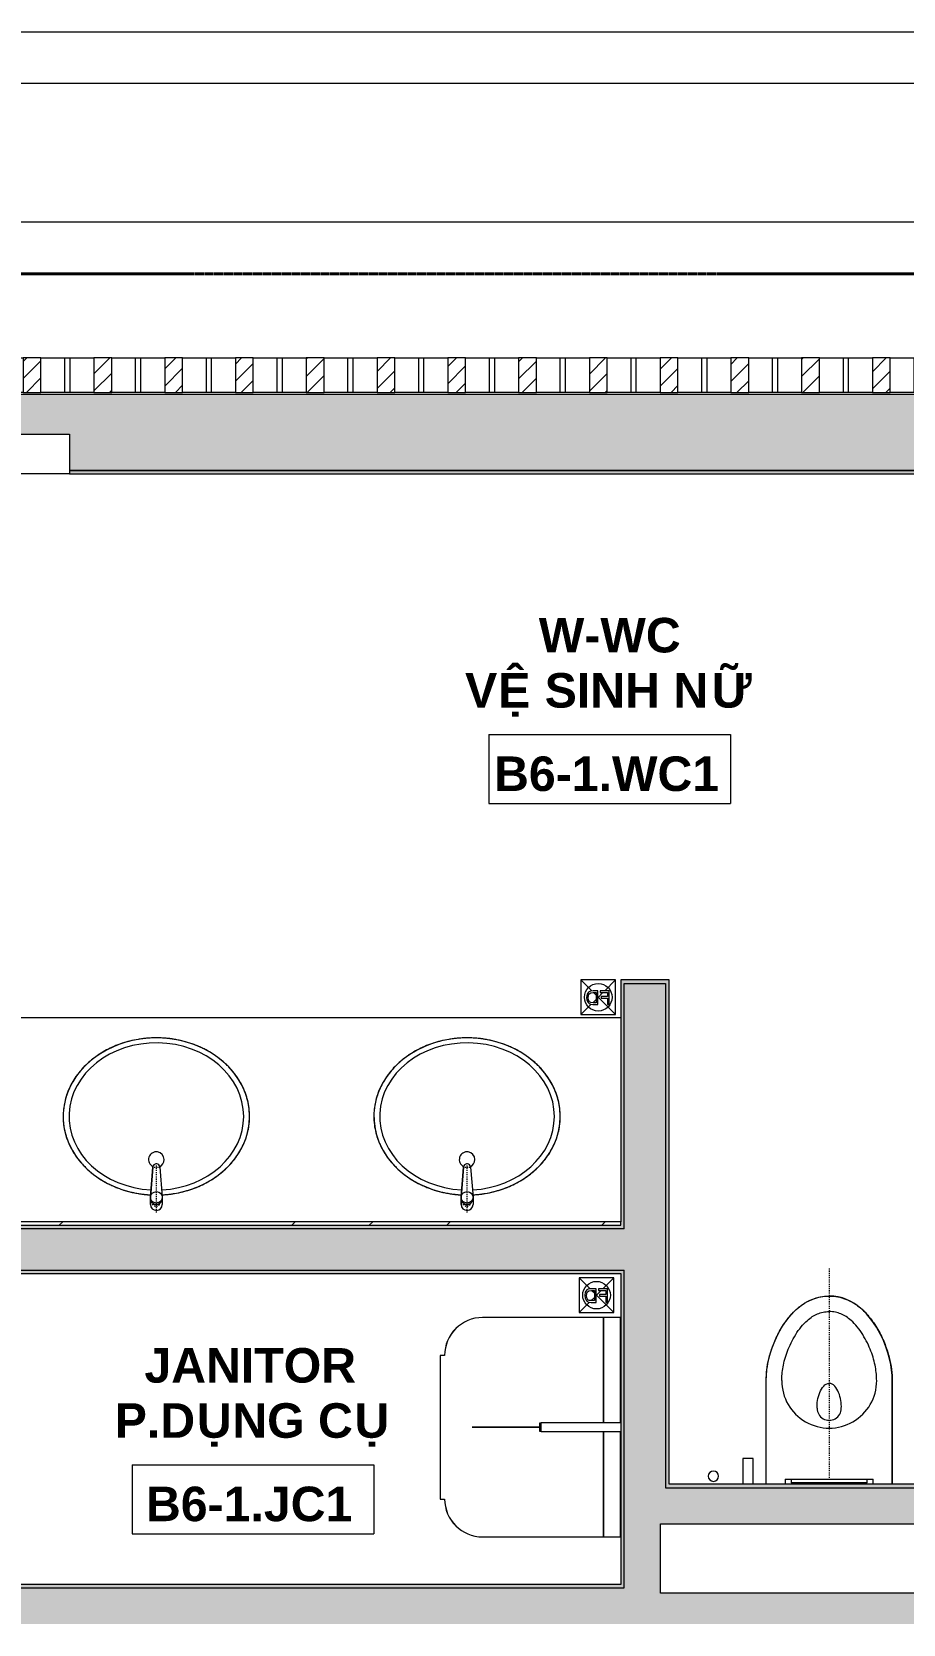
# Model space of a CAD drawing. Header units: millimetres. Extents: x -32090 to 18410, y 18847 to 76047.
# Drawn here: x -321 to 2203, y 71437 to 76047 of the extents above; entities that cross this region are included whole.
import ezdxf

# ---------------------------------------------------------------- set-up
doc = ezdxf.new("R2010")
doc.units = ezdxf.units.MM
doc.linetypes.add('Dash', pattern=[6.35, 3.175, -3.175])
doc.linetypes.add('dash 1-1', pattern=[2, 1, -1])
for name, color, linetype, lineweight in [('A-AREA-IDEN', 2, 'Continuous', 9), ('A-DETL', 90, 'Continuous', 5), ('A-FLOR', 192, 'Continuous', 5), ('A-GLAZ-CURT', 52, 'Continuous', 5), ('A-GLAZ-CWMG', 51, 'Continuous', 5), ('A-WALL', 113, 'Continuous', 5), ('A-WALL-PATT', 111, 'Continuous', 5), ('P-SANR-FIXT', 6, 'Continuous', 5), ('P-SANR-FIXT-HDLN', 131, 'Dash', 5)]:
    doc.layers.add(name, color=color, linetype=linetype, lineweight=lineweight)
doc.styles.add('Arial_B', font='arialbd.ttf', dxfattribs={"height": 100})
doc.styles.add('Arial_B_1', font='arialbd.ttf', dxfattribs={"height": 100})

# ---------------------------------------------------------------- blocks, each defined once
blk = doc.blocks.new('GUTTER_1 - GUTTER_1-8544427-1st Traffic Floor Plan - Pedestrian')
at = {"layer": 'A-FLOR'}
for p, q in [((-32089.9, 76047.2), (18410.1, 76047.2)), ((18260.1, 75897.2), (-31939.9, 75897.2))]:
    blk.add_line(p, q, dxfattribs=at)
blk = doc.blocks.new('LAVABOR COUNTER2 - COUNTER TOP-10127124-1st Traffic Floor Plan - Pedestrian')
at = {"layer": 'P-SANR-FIXT', "color": 7}
blk.add_line((-1345, -600), (1345, -600), dxfattribs=at)
blk = doc.blocks.new('LAVABOR BASIN - LAVABOR BASIN-V39-1st Traffic Floor Plan - Pedestrian')
at = {"layer": 'P-SANR-FIXT', "color": 7}
for start, end in [(115.978, 180), (180, 63.7007)]:
    blk.add_arc((0, -190), 22.5, start, end, dxfattribs=at)
for major_axis, ratio, start_param, end_param in [((-270, 0), 0.842593, 4.77385, 6.283185), ((270, 0), 0.842593, 3.141593, 7.79252), ((-253, 0), 0.841897, 4.775221, 6.283185), ((253, 0), 0.841897, 3.141593, 7.792931)]:
    blk.add_ellipse((0, -315), major_axis=major_axis, ratio=ratio, start_param=start_param, end_param=end_param, dxfattribs=at)
for points, knots in [([(-16.6, -87.9), (-20.5, -88.1), (-28.5, -88.7), (-40.4, -90), (-56.8, -92.4), (-72.9, -95.8), (-88.4, -100), (-103.9, -104.8), (-122.8, -112.1), (-144.2, -122.3), (-161.2, -132.3), (-174.1, -141), (-186.4, -150.1), (-200.9, -162.6), (-214.1, -176), (-223.6, -187.3), (-232.5, -199), (-242.5, -214.3), (-252.4, -233.3), (-260.2, -253.2), (-265.8, -273.4), (-269.2, -294), (-270, -308), (-270, -315)], [0.5195925, 0.5195925, 0.5195925, 0.5195925, 0.5333333, 0.5479167, 0.5625, 0.5916667, 0.60625, 0.6208333, 0.65, 0.6791667, 0.7083333, 0.7229167, 0.7375, 0.7666667, 0.7958333, 0.8104167, 0.825, 0.8541667, 0.8833333, 0.9125, 0.9416667, 0.9708333, 1, 1, 1, 1]), ([(270, -315), (270, -306.9), (269, -291), (265.3, -271.5), (260.9, -256.1), (256.9, -244.7), (252.2, -233.4), (246.8, -222.4), (240.7, -211.7), (233.9, -201.2), (226.5, -191), (218.5, -181.2), (210, -171.8), (200.7, -162.7), (191, -154), (180.7, -145.9), (170, -138.2), (158.8, -130.9), (147.1, -124.1), (135.1, -117.9), (122.7, -112.2), (109.9, -107.1), (96.7, -102.5), (83.5, -98.5), (70, -95.2), (56.2, -92.4), (42.2, -90.2), (29.1, -88.7), (20.5, -88.1), (16.6, -87.9)], [0, 0, 0, 0, 0.0333333, 0.0666667, 0.0833333, 0.1, 0.1166667, 0.1333333, 0.15, 0.1666667, 0.1833333, 0.2, 0.2166667, 0.2333333, 0.25, 0.2666667, 0.2833333, 0.3, 0.3166667, 0.3333333, 0.35, 0.3666667, 0.3833333, 0.4, 0.4166667, 0.4333333, 0.45, 0.4666667, 0.4804075, 0.4804075, 0.4804075, 0.4804075]), ([(-270, -315), (-270, -323.1), (-269, -339), (-265.3, -358.5), (-260.9, -373.9), (-256.9, -385.3), (-252.2, -396.6), (-246.8, -407.6), (-240.7, -418.3), (-233.9, -428.8), (-226.5, -439), (-218.5, -448.8), (-210, -458.2), (-200.7, -467.3), (-191, -476), (-180.7, -484.1), (-170, -491.8), (-158.8, -499.1), (-147.1, -505.9), (-135.1, -512.1), (-122.7, -517.8), (-109.9, -522.9), (-96.7, -527.5), (-83.5, -531.5), (-70, -534.8), (-56.2, -537.6), (-42.2, -539.8), (-28.2, -541.4), (-14.2, -542.3), (0, -542.6), (14.2, -542.3), (27.7, -541.4), (40.4, -540), (56.8, -537.6), (72.9, -534.2), (88.4, -530), (103.9, -525.2), (122.8, -517.9), (144.2, -507.7), (161.2, -497.7), (174.1, -489), (186.4, -479.9), (200.9, -467.4), (214.1, -454), (223.6, -442.7), (232.5, -431), (242.5, -415.7), (252.4, -396.7), (260.2, -376.8), (265.8, -356.6), (269.2, -336), (270, -322), (270, -315)], [0, 0, 0, 0, 0.033333, 0.066667, 0.083333, 0.1, 0.116667, 0.133333, 0.15, 0.166667, 0.183333, 0.2, 0.216667, 0.233333, 0.25, 0.266667, 0.283333, 0.3, 0.316667, 0.333333, 0.35, 0.366667, 0.383333, 0.4, 0.416667, 0.433333, 0.45, 0.466667, 0.483333, 0.5, 0.516667, 0.533333, 0.547917, 0.5625, 0.591667, 0.60625, 0.620833, 0.65, 0.679167, 0.708333, 0.722917, 0.7375, 0.766667, 0.795833, 0.810417, 0.825, 0.854167, 0.883333, 0.9125, 0.941667, 0.970833, 1, 1, 1, 1])]:
    blk.add_open_spline(points, degree=3, knots=knots, dxfattribs=at)
blk = doc.blocks.new('Floor Drain-2D _SWA_ - FD-100-11894176-1st Traffic Floor Plan - Pedestrian')
at = {"layer": 'P-SANR-FIXT', "color": 7}
for p, q in [((1.4, -1.4), (-50, 50)), ((50, 50), (-50, 50)), ((-50, 50), (-50, -50)), ((20.3, 20.3), (50, 50)), ((50, -50), (50, 50)), ((-31.8, 20.8), (-31.8, -18.6)), ((-26.9, 20.8), (-31.8, 20.8)), ((-26.9, 2.9), (-26.9, 20.8)), ((-8.5, 2.9), (-26.9, 2.9)), ((-13.7, -13.7), (1.4, 1.4)), ((-8.5, -2), (-8.5, 2.9)), ((1.4, 20.8), (1.4, -18.6)), ((15.6, 20.8), (1.4, 20.8)), ((6.3, 15.8), (15, 15.8)), ((6.3, -13.7), (6.3, 15.8)), ((6.3, 6.3), (15.7, 15.7)), ((15, 15.8), (21.4, 15.1)), ((22, 20.1), (15.6, 20.8)), ((21.4, 15.1), (25, 13.1)), ((26.7, 18.1), (22, 20.1)), ((25, 13.1), (28, 8.2)), ((30.3, 14.5), (26.7, 18.1)), ((29.1, 0.8), (27, -8.6)), ((28, 8.2), (29.1, 0.8)), ((33, 8.8), (30.3, 14.5)), ((32.5, -8.5), (34, 0.8)), ((34, 0.8), (33, 8.8)), ((-50, -50), (-18.6, -18.6)), ((-31.8, -18.6), (-5.4, -18.6)), ((-26.9, -13.7), (-26.9, -2)), ((-26.9, -2), (-8.5, -2)), ((-5.4, -13.7), (-26.9, -13.7)), ((-5.4, -18.6), (-5.4, -13.7)), ((1.4, -18.6), (15, -18.6)), ((13.7, -13.7), (6.3, -6.3)), ((14.9, -13.7), (6.3, -13.7)), ((21.9, -12.9), (14.9, -13.7)), ((15, -18.6), (22, -18.1)), ((50, -50), (18.4, -18.4)), ((27, -8.6), (21.9, -12.9)), ((22, -18.1), (27.8, -15.2)), ((27.8, -15.2), (32.5, -8.5)), ((-50, -50), (50, -50))]:
    blk.add_line(p, q, dxfattribs=at)
blk.add_circle((0, 0), 40, dxfattribs=at)
blk = doc.blocks.new('TWOG_Plumbing Accessory Bidet Spray-GEN-UN - THX20NBPIV-V40-1st Traffic Floor Plan - Pedestrian')
at = {"layer": 'P-SANR-FIXT', "color": 7}
for p, q in [((-15, 75), (-15, 0)), ((15, 75), (-15, 75)), ((15, 0), (15, 75))]:
    blk.add_line(p, q, dxfattribs=at)
for start, end in [(0, 180), (180, 360)]:
    blk.add_arc((-100, 23.4), 15, start, end, dxfattribs=at)
blk = doc.blocks.new('TOTO-WC-WH - TOILET-V41-1st Traffic Floor Plan - Pedestrian')
at = {"layer": 'P-SANR-FIXT', "color": 7}
for p, q in [((-182.5, -300), (-182.5, 0)), ((-182.5, 0), (-182.5, -300)), ((-127.5, 0), (-127.5, -15)), ((-110, -15), (-127.5, -15)), ((127.5, -15), (110, -15)), ((127.5, -15), (127.5, 0)), ((182.5, 0), (182.5, -300)), ((182.5, 0), (182.5, -300))]:
    blk.add_line(p, q, dxfattribs=at)
for centre, radius in [((0, -300), 137.5), ((0, -220.2), 35)]:
    blk.add_arc(centre, radius, 360, 180, dxfattribs=at)
for points, knots in [([(-35, -220.2), (-36, -233.8), (-30.7, -267.6), (-12.3, -292), (0, -292)], [0, 0, 0, 0, 0.0856719, 0.1699366, 0.1699366, 0.1699366, 0.1699366]), ([(35, -220.2), (36, -233.8), (30.7, -267.6), (12.3, -292), (0, -292)], [0, 0, 0, 0, 0.0856719, 0.1699366, 0.1699366, 0.1699366, 0.1699366]), ([(0, -545), (-8.6, -544.9), (-25, -543.5), (-43.9, -538), (-58, -531.9), (-68.1, -526.5), (-77.7, -520.3), (-89.9, -511.2), (-104, -498.3), (-119, -481), (-132.3, -462.4), (-143.9, -443.1), (-153.7, -423.7), (-164.7, -398.1), (-174.6, -366.9), (-181.2, -331.6), (-182.5, -310.1), (-182.5, -300)], [-1, -1, -1, -1, -0.9375, -0.875, -0.84375, -0.8125, -0.78125, -0.75, -0.6875, -0.625, -0.5625, -0.5, -0.4375, -0.375, -0.25, -0.125, 0, 0, 0, 0]), ([(-182.5, -300), (-182.5, -338.1), (-163, -438.6), (-72.5, -545), (0, -545)], [0, 0, 0, 0, 0.3064, 0.6503698, 0.6503698, 0.6503698, 0.6503698]), ([(-137.5, -300), (-137.5, -311.9), (-135.8, -332), (-129, -361.7), (-121.4, -385), (-111, -409.1), (-97.6, -433.6), (-81.6, -456.1), (-65.1, -473.5), (-49.1, -485.8), (-34, -493.8), (-18.1, -498.8), (-6.3, -500), (0, -500)], [0, 0, 0, 0, 0.118249, 0.1773736, 0.2364981, 0.2956226, 0.3547471, 0.4138717, 0.4729962, 0.5173396, 0.561683, 0.6060264, 0.6503698, 0.6503698, 0.6503698, 0.6503698]), ([(182.5, -300), (182.5, -310.1), (181.2, -331.6), (174.6, -366.9), (164.7, -398.1), (153.7, -423.7), (143.9, -443.1), (132.3, -462.4), (119, -481), (104, -498.3), (89.9, -511.2), (77.7, -520.3), (68.1, -526.5), (58, -531.9), (43.9, -538), (25, -543.5), (8.6, -544.9), (0, -545)], [-1, -1, -1, -1, -0.875, -0.75, -0.625, -0.5625, -0.5, -0.4375, -0.375, -0.3125, -0.25, -0.21875, -0.1875, -0.15625, -0.125, -0.0625, 0, 0, 0, 0]), ([(137.5, -300), (137.5, -311.9), (135.8, -332), (129, -361.7), (121.4, -385), (111, -409.1), (97.6, -433.6), (81.6, -456.1), (65.1, -473.5), (49.1, -485.8), (34, -493.8), (18.1, -498.8), (6.3, -500), (0, -500)], [0, 0, 0, 0, 0.118249, 0.1773736, 0.2364981, 0.2956226, 0.3547471, 0.4138717, 0.4729962, 0.5173396, 0.561683, 0.6060264, 0.6503698, 0.6503698, 0.6503698, 0.6503698]), ([(182.5, -300), (182.5, -338.1), (163, -438.6), (72.5, -545), (0, -545)], [0, 0, 0, 0, 0.3064, 0.6503698, 0.6503698, 0.6503698, 0.6503698])]:
    blk.add_open_spline(points, degree=3, knots=knots, dxfattribs=at)
at = {"layer": 'P-SANR-FIXT-HDLN', "color": 7}
for p, q in [((0, -4), (0, 0)), ((0, -625), (0, -15))]:
    blk.add_line(p, q, dxfattribs=at)
blk = doc.blocks.new('DUNG CU P_JANITOR - LT764-9927351-1st Traffic Floor Plan - Pedestrian')
at = {"layer": 'P-SANR-FIXT', "color": 7}
for p, q in [((208, 472.7), (-207.7, 472.7)), ((-207.7, 472.7), (-207.7, 460.1)), ((208, 472.6), (-207.7, 472.6)), ((-207.7, 472.6), (-207.7, 460)), ((208, 460.1), (208, 472.7)), ((208, 460), (208, 472.6)), ((0.2, 355), (0.2, 380)), ((0.2, 380), (0.2, 222.8)), ((0.2, 183.9), (0.2, 380)), ((0.2, 183.9), (0.2, 380)), ((0.2, 380), (0.2, 370)), ((0.2, 370), (0.2, 380)), ((0.2, 355), (0.2, 380)), ((0.2, 380), (0.2, 222.8)), ((0.2, 183.9), (0.2, 380)), ((0.2, 183.9), (0.2, 380)), ((0.2, 380), (0.2, 370)), ((0.2, 370), (0.2, 380)), ((0.2, 355), (0.2, 370)), ((0.2, 350), (0.2, 370)), ((0.2, 355), (0.2, 370)), ((0.2, 350), (0.2, 370)), ((-317.3, 350.1), (-317.3, -49.9)), ((-317.3, 350), (-317.3, -50)), ((0.2, 183.9), (0.2, 355)), ((0.2, 355), (0.2, 183.9)), ((0.2, 335), (0.2, 355)), ((0.2, 183.9), (0.2, 355)), ((0.2, 355), (0.2, 183.9)), ((0.2, 335), (0.2, 355)), ((0.2, 335), (0.2, 350)), ((0.2, 335), (0.2, 350)), ((0.2, 335), (0.2, 183.9)), ((0.2, 183.9), (0.2, 335)), ((0.2, 335), (0.2, 183.9)), ((0.2, 183.9), (0.2, 335)), ((317.7, -49.9), (317.7, 350.1)), ((317.7, -50), (317.7, 350)), ((0.2, 213.8), (0.2, 227.9)), ((0.2, 213.8), (0.2, 227.9)), ((0.2, 183.9), (0.2, 213.8)), ((0.2, 213.8), (0.2, 183.9)), ((0.2, 213.8), (0.2, 213.8)), ((0.2, 184.1), (0.2, 213.8)), ((0.2, 183.9), (0.2, 213.8)), ((0.2, 213.8), (0.2, 183.9)), ((0.2, 213.8), (0.2, 213.8)), ((0.2, 184.1), (0.2, 213.8)), ((-317.3, 0), (-292.3, 0)), ((-12.3, 0), (-317.3, 0)), ((-317.3, 0), (-12.3, 0)), ((-150.1, 0), (-317.3, 0)), ((-317.3, 0), (-297.3, 0)), ((-317.3, 0), (-12.3, 0)), ((-297.3, 0), (-317.3, 0)), ((-297.3, 0), (-282.3, 0)), ((-297.3, 0), (-277.3, 0)), ((-292.3, 0), (-12.3, 0)), ((-12.3, 0), (-292.3, 0)), ((-282.3, 0), (-262.3, 0)), ((-277.3, 0), (-262.3, 0)), ((-12.3, 0), (-262.3, 0)), ((-262.3, 0), (-12.3, 0)), ((-32.8, 0), (-18.6, 0)), ((-32.7, 0), (-12.8, 0)), ((-18.7, 0), (-12.3, 0)), ((-18.6, 0), (-18.6, 0)), ((-12.3, 0), (-18.6, 0)), ((-18.6, 0), (-12.9, 0)), ((12.7, 0), (292.7, 0)), ((292.7, 0), (12.7, 0)), ((317.7, 0), (12.7, 0)), ((12.7, 0), (317.7, 0)), ((12.7, 0), (19, 0)), ((19, 0), (12.7, 0)), ((12.7, 0), (317.7, 0)), ((272.7, 0), (12.7, 0)), ((12.7, 0), (272.7, 0)), ((12.9, 0), (19, 0)), ((13.2, 0), (33.1, 0)), ((19, 0), (19, 0)), ((19, 0), (33.1, 0)), ((272.7, 0), (292.7, 0)), ((272.7, 0), (287.7, 0)), ((287.7, 0), (307.7, 0)), ((292.7, 0), (317.7, 0)), ((292.7, 0), (307.7, 0)), ((317.7, 0), (307.7, 0)), ((307.7, 0), (317.7, 0)), ((-317.3, -49.9), (-12.3, -49.9)), ((12.7, -49.9), (317.7, -49.9))]:
    blk.add_line(p, q, dxfattribs=at)
for centre, start, end in [((-207.3, 350.1), 90.1901, 180), ((-207.3, 350), 90.1901, 180), ((207.7, 350.1), 360, 89.8099), ((207.7, 350), 360, 89.8099)]:
    blk.add_arc(centre, 110, start, end, dxfattribs=at)
blk = doc.blocks.new('TOTO-FLUSH PANEL - MB005DG-9765370-1st Traffic Floor Plan - Pedestrian')
at = {"layer": 'P-SANR-FIXT', "color": 7}
for p, q in [((-110, 11), (110, 11)), ((-110, 11), (-110, 0)), ((110, 0), (110, 11)), ((110, 0), (-110, 0))]:
    blk.add_line(p, q, dxfattribs=at)
blk = doc.blocks.new('Mirror1 - Type 1-10972250-1st Traffic Floor Plan - Pedestrian')
at = {"layer": 'P-SANR-FIXT'}
h = blk.add_hatch(dxfattribs=at)
h.set_pattern_fill('FP_30', color=256, style=0, pattern_type=2)
h.set_pattern_definition([(225, (164.58, 72587), (-84.19025, -308.69666), [396.875, -79.375, 1.676, -77.699])])
h.paths.add_polyline_path([(-1111.4, -5), (-1220.5, -5), (-1220.5, -15), (1470.5, -15), (1470.5, -5), (-533.2, -5)])
at = {"layer": 'P-SANR-FIXT', "color": 7}
for p, q in [((1470.5, -5), (-1220.5, -5)), ((-1220.5, -5), (-1220.5, -15)), ((-1220.5, -15), (1470.5, -15)), ((1470.5, -15), (1470.5, -5))]:
    blk.add_line(p, q, dxfattribs=at)
blk = doc.blocks.new('HOP GIAY - HOP GIAY-11892526-1st Traffic Floor Plan - Pedestrian')
at = {"layer": 'P-SANR-FIXT', "color": 7}
for p, q in [((-193.5, 110), (193.5, 110)), ((-193.5, -5), (-193.5, 110)), ((193.5, 110), (193.5, -5)), ((193.5, -5), (-193.5, -5))]:
    blk.add_line(p, q, dxfattribs=at)
blk = doc.blocks.new('voi nuoc 1 - BASIN TAP 1-9921684-1st Traffic Floor Plan - Pedestrian')
at = {"layer": 'P-SANR-FIXT', "color": 7}
for p, q in [((-17.2, 44.2), (-10, 131.2)), ((-10, 131.2), (-17.2, 44.2)), ((10, 131.2), (17.3, 44.2)), ((10, 131.2), (17.3, 44.2)), ((-17.2, 23.4), (-17.2, 44.2)), ((-17.2, 44.2), (-17.2, 23.4)), ((17.3, 44.2), (17.3, 23.4)), ((17.3, 44.2), (17.3, 23.4))]:
    blk.add_line(p, q, dxfattribs=at)
for centre, radius, start, end in [((0, 131.2), 10, 0, 180), ((0, 131.2), 10, 0, 180), ((0, 23.4), 17.2, 180, 0), ((0, 23.4), 17.2, 180, 0)]:
    blk.add_arc(centre, radius, start, end, dxfattribs=at)
blk.add_ellipse((0, 44.2), major_axis=(-17.2, 0), ratio=0.965926, dxfattribs=at)
blk.add_ellipse((0, 40.4), major_axis=(-17.2, 0), ratio=0.965926, start_param=0, end_param=3.141593, dxfattribs=at)
at = {"layer": 'P-SANR-FIXT-HDLN', "color": 7}
for p, q in [((0, 0), (0, 143.8)), ((-12.5, 131.3), (12.5, 131.3)), ((-12.5, 23.4), (12.5, 23.4))]:
    blk.add_line(p, q, dxfattribs=at)
blk.add_circle((0, 23.4), 6.5, dxfattribs=at)
blk = doc.blocks.new('voi nuoc 001 - LT764-9945429-1st Traffic Floor Plan - Pedestrian')
at = {"layer": 'P-SANR-FIXT', "color": 7}
for p, q in [((-12.5, 12.7), (-12.5, -217.9)), ((12.5, -217.9), (12.5, 12.7)), ((-12.5, -221.4), (-12.5, -217.9)), ((12.5, -217.9), (-12.5, -217.9)), ((12.5, -221.4), (-12.5, -221.4)), ((12.5, -217.9), (12.5, -221.4))]:
    blk.add_line(p, q, dxfattribs=at)
blk = doc.blocks.new('X Block - X Block-V88-1st Traffic Floor Plan - Pedestrian')
at = {"layer": 'A-GLAZ-CURT'}
h = blk.add_hatch(dxfattribs=at)
h.set_pattern_fill('FP_70', color=256, style=0, pattern_type=2)
h.set_pattern_definition([(225, (2132.566, 75052.996), (24.748737, -24.748737), [])])
h.paths.add_polyline_path([(18.3, 50), (-33.3, 50), (-33.3, -50), (18.3, -50)])
for p, q in [((-102.5, 50), (-33.3, 50)), ((-102.5, 50), (-102.5, -50)), ((18.3, 50), (-33.3, 50)), ((-33.3, 50), (-33.3, -50)), ((18.3, -50), (18.3, 50)), ((18.3, 50), (87.5, 50)), ((87.5, 50), (87.5, -50)), ((-33.3, -50), (-102.5, -50)), ((-33.3, -50), (18.3, -50)), ((87.5, -50), (18.3, -50))]:
    blk.add_line(p, q, dxfattribs=at)
blk = doc.blocks.new('X Block - X Block-V89-1st Traffic Floor Plan - Pedestrian')
at = {"layer": 'A-GLAZ-CURT'}
h = blk.add_hatch(dxfattribs=at)
h.set_pattern_fill('FP_71', color=256, style=0, pattern_type=2)
h.set_pattern_definition([(225, (1927.566, 75052.996), (24.748737, -24.748737), [])])
h.paths.add_polyline_path([(18.3, 50), (-33.3, 50), (-33.3, -50), (18.3, -50)])
for p, q in [((-102.5, 50), (-33.3, 50)), ((-102.5, 50), (-102.5, -50)), ((18.3, 50), (-33.3, 50)), ((-33.3, 50), (-33.3, -50)), ((18.3, -50), (18.3, 50)), ((18.3, 50), (87.5, 50)), ((87.5, 50), (87.5, -50)), ((-33.3, -50), (-102.5, -50)), ((-33.3, -50), (18.3, -50)), ((87.5, -50), (18.3, -50))]:
    blk.add_line(p, q, dxfattribs=at)
blk = doc.blocks.new('X Block - X Block-V90-1st Traffic Floor Plan - Pedestrian')
at = {"layer": 'A-GLAZ-CURT'}
h = blk.add_hatch(dxfattribs=at)
h.set_pattern_fill('FP_72', color=256, style=0, pattern_type=2)
h.set_pattern_definition([(225, (1722.566, 75052.996), (24.748737, -24.748737), [])])
h.paths.add_polyline_path([(18.3, 50), (-33.3, 50), (-33.3, -50), (18.3, -50)])
for p, q in [((-102.5, 50), (-33.3, 50)), ((-102.5, 50), (-102.5, -50)), ((18.3, 50), (-33.3, 50)), ((-33.3, 50), (-33.3, -50)), ((18.3, -50), (18.3, 50)), ((18.3, 50), (87.5, 50)), ((87.5, 50), (87.5, -50)), ((-33.3, -50), (-102.5, -50)), ((-33.3, -50), (18.3, -50)), ((87.5, -50), (18.3, -50))]:
    blk.add_line(p, q, dxfattribs=at)
blk = doc.blocks.new('X Block - X Block-V91-1st Traffic Floor Plan - Pedestrian')
at = {"layer": 'A-GLAZ-CURT'}
h = blk.add_hatch(dxfattribs=at)
h.set_pattern_fill('FP_73', color=256, style=0, pattern_type=2)
h.set_pattern_definition([(225, (1517.566, 75052.996), (24.748737, -24.748737), [])])
h.paths.add_polyline_path([(18.3, 50), (-33.3, 50), (-33.3, -50), (18.3, -50)])
for p, q in [((-102.5, 50), (-33.3, 50)), ((-102.5, 50), (-102.5, -50)), ((18.3, 50), (-33.3, 50)), ((-33.3, 50), (-33.3, -50)), ((18.3, -50), (18.3, 50)), ((18.3, 50), (87.5, 50)), ((87.5, 50), (87.5, -50)), ((-33.3, -50), (-102.5, -50)), ((-33.3, -50), (18.3, -50)), ((87.5, -50), (18.3, -50))]:
    blk.add_line(p, q, dxfattribs=at)
blk = doc.blocks.new('X Block - X Block-V92-1st Traffic Floor Plan - Pedestrian')
at = {"layer": 'A-GLAZ-CURT'}
h = blk.add_hatch(dxfattribs=at)
h.set_pattern_fill('FP_74', color=256, style=0, pattern_type=2)
h.set_pattern_definition([(225, (1312.566, 75052.996), (24.748737, -24.748737), [])])
h.paths.add_polyline_path([(18.3, 50), (-33.3, 50), (-33.3, -50), (18.3, -50)])
for p, q in [((-102.5, 50), (-33.3, 50)), ((-102.5, 50), (-102.5, -50)), ((18.3, 50), (-33.3, 50)), ((-33.3, 50), (-33.3, -50)), ((18.3, -50), (18.3, 50)), ((18.3, 50), (87.5, 50)), ((87.5, 50), (87.5, -50)), ((-33.3, -50), (-102.5, -50)), ((-33.3, -50), (18.3, -50)), ((87.5, -50), (18.3, -50))]:
    blk.add_line(p, q, dxfattribs=at)
blk = doc.blocks.new('X Block - X Block-V93-1st Traffic Floor Plan - Pedestrian')
at = {"layer": 'A-GLAZ-CURT'}
h = blk.add_hatch(dxfattribs=at)
h.set_pattern_fill('FP_75', color=256, style=0, pattern_type=2)
h.set_pattern_definition([(225, (1107.566, 75052.996), (24.748737, -24.748737), [])])
h.paths.add_polyline_path([(18.3, 50), (-33.3, 50), (-33.3, -50), (18.3, -50)])
for p, q in [((-102.5, 50), (-33.3, 50)), ((-102.5, 50), (-102.5, -50)), ((18.3, 50), (-33.3, 50)), ((-33.3, 50), (-33.3, -50)), ((18.3, -50), (18.3, 50)), ((18.3, 50), (87.5, 50)), ((87.5, 50), (87.5, -50)), ((-33.3, -50), (-102.5, -50)), ((-33.3, -50), (18.3, -50)), ((87.5, -50), (18.3, -50))]:
    blk.add_line(p, q, dxfattribs=at)
blk = doc.blocks.new('X Block - X Block-V94-1st Traffic Floor Plan - Pedestrian')
at = {"layer": 'A-GLAZ-CURT'}
h = blk.add_hatch(dxfattribs=at)
h.set_pattern_fill('FP_76', color=256, style=0, pattern_type=2)
h.set_pattern_definition([(225, (902.566, 75052.996), (24.748737, -24.748737), [])])
h.paths.add_polyline_path([(18.3, 50), (-33.3, 50), (-33.3, -50), (18.3, -50)])
for p, q in [((-102.5, 50), (-33.3, 50)), ((-102.5, 50), (-102.5, -50)), ((18.3, 50), (-33.3, 50)), ((-33.3, 50), (-33.3, -50)), ((18.3, -50), (18.3, 50)), ((18.3, 50), (87.5, 50)), ((87.5, 50), (87.5, -50)), ((-33.3, -50), (-102.5, -50)), ((-33.3, -50), (18.3, -50)), ((87.5, -50), (18.3, -50))]:
    blk.add_line(p, q, dxfattribs=at)
blk = doc.blocks.new('X Block - X Block-V95-1st Traffic Floor Plan - Pedestrian')
at = {"layer": 'A-GLAZ-CURT'}
h = blk.add_hatch(dxfattribs=at)
h.set_pattern_fill('FP_77', color=256, style=0, pattern_type=2)
h.set_pattern_definition([(225, (697.566, 75052.996), (24.748737, -24.748737), [])])
h.paths.add_polyline_path([(18.3, 50), (-33.3, 50), (-33.3, -50), (18.3, -50)])
for p, q in [((-102.5, 50), (-33.3, 50)), ((-102.5, 50), (-102.5, -50)), ((18.3, 50), (-33.3, 50)), ((-33.3, 50), (-33.3, -50)), ((18.3, -50), (18.3, 50)), ((18.3, 50), (87.5, 50)), ((87.5, 50), (87.5, -50)), ((-33.3, -50), (-102.5, -50)), ((-33.3, -50), (18.3, -50)), ((87.5, -50), (18.3, -50))]:
    blk.add_line(p, q, dxfattribs=at)
blk = doc.blocks.new('X Block - X Block-V96-1st Traffic Floor Plan - Pedestrian')
at = {"layer": 'A-GLAZ-CURT'}
h = blk.add_hatch(dxfattribs=at)
h.set_pattern_fill('FP_78', color=256, style=0, pattern_type=2)
h.set_pattern_definition([(225, (492.566, 75052.996), (24.748737, -24.748737), [])])
h.paths.add_polyline_path([(18.3, 50), (-33.3, 50), (-33.3, -50), (18.3, -50)])
for p, q in [((-102.5, 50), (-33.3, 50)), ((-102.5, 50), (-102.5, -50)), ((18.3, 50), (-33.3, 50)), ((-33.3, 50), (-33.3, -50)), ((18.3, -50), (18.3, 50)), ((18.3, 50), (87.5, 50)), ((87.5, 50), (87.5, -50)), ((-33.3, -50), (-102.5, -50)), ((-33.3, -50), (18.3, -50)), ((87.5, -50), (18.3, -50))]:
    blk.add_line(p, q, dxfattribs=at)
blk = doc.blocks.new('X Block - X Block-V97-1st Traffic Floor Plan - Pedestrian')
at = {"layer": 'A-GLAZ-CURT'}
h = blk.add_hatch(dxfattribs=at)
h.set_pattern_fill('FP_79', color=256, style=0, pattern_type=2)
h.set_pattern_definition([(225, (287.566, 75052.996), (24.748737, -24.748737), [])])
h.paths.add_polyline_path([(18.3, 50), (-33.3, 50), (-33.3, -50), (18.3, -50)])
for p, q in [((-102.5, 50), (-33.3, 50)), ((-102.5, 50), (-102.5, -50)), ((18.3, 50), (-33.3, 50)), ((-33.3, 50), (-33.3, -50)), ((18.3, -50), (18.3, 50)), ((18.3, 50), (87.5, 50)), ((87.5, 50), (87.5, -50)), ((-33.3, -50), (-102.5, -50)), ((-33.3, -50), (18.3, -50)), ((87.5, -50), (18.3, -50))]:
    blk.add_line(p, q, dxfattribs=at)
blk = doc.blocks.new('X Block - X Block-V98-1st Traffic Floor Plan - Pedestrian')
at = {"layer": 'A-GLAZ-CURT'}
h = blk.add_hatch(dxfattribs=at)
h.set_pattern_fill('FP_80', color=256, style=0, pattern_type=2)
h.set_pattern_definition([(225, (82.566, 75052.996), (24.748737, -24.748737), [])])
h.paths.add_polyline_path([(18.3, 50), (-33.3, 50), (-33.3, -50), (18.3, -50)])
for p, q in [((-102.5, 50), (-33.3, 50)), ((-102.5, 50), (-102.5, -50)), ((18.3, 50), (-33.3, 50)), ((-33.3, 50), (-33.3, -50)), ((18.3, -50), (18.3, 50)), ((18.3, 50), (87.5, 50)), ((87.5, 50), (87.5, -50)), ((-33.3, -50), (-102.5, -50)), ((-33.3, -50), (18.3, -50)), ((87.5, -50), (18.3, -50))]:
    blk.add_line(p, q, dxfattribs=at)
blk = doc.blocks.new('X Block - X Block-V99-1st Traffic Floor Plan - Pedestrian')
at = {"layer": 'A-GLAZ-CURT'}
h = blk.add_hatch(dxfattribs=at)
h.set_pattern_fill('FP_81', color=256, style=0, pattern_type=2)
h.set_pattern_definition([(225, (-122.434, 75052.996), (24.748737, -24.748737), [])])
h.paths.add_polyline_path([(18.3, 50), (-33.3, 50), (-33.3, -50), (18.3, -50)])
for p, q in [((-102.5, 50), (-33.3, 50)), ((-102.5, 50), (-102.5, -50)), ((18.3, 50), (-33.3, 50)), ((-33.3, 50), (-33.3, -50)), ((18.3, -50), (18.3, 50)), ((18.3, 50), (87.5, 50)), ((87.5, 50), (87.5, -50)), ((-33.3, -50), (-102.5, -50)), ((-33.3, -50), (18.3, -50)), ((87.5, -50), (18.3, -50))]:
    blk.add_line(p, q, dxfattribs=at)
blk = doc.blocks.new('X Block - X Block-V100-1st Traffic Floor Plan - Pedestrian')
at = {"layer": 'A-GLAZ-CURT'}
h = blk.add_hatch(dxfattribs=at)
h.set_pattern_fill('FP_82', color=256, style=0, pattern_type=2)
h.set_pattern_definition([(225, (-327.434, 75052.996), (24.748737, -24.748737), [])])
h.paths.add_polyline_path([(18.3, 50), (-33.3, 50), (-33.3, -50), (18.3, -50)])
for p, q in [((-102.5, 50), (-33.3, 50)), ((-102.5, 50), (-102.5, -50)), ((18.3, 50), (-33.3, 50)), ((-33.3, 50), (-33.3, -50)), ((18.3, -50), (18.3, 50)), ((18.3, 50), (87.5, 50)), ((87.5, 50), (87.5, -50)), ((-33.3, -50), (-102.5, -50)), ((-33.3, -50), (18.3, -50)), ((87.5, -50), (18.3, -50))]:
    blk.add_line(p, q, dxfattribs=at)
blk = doc.blocks.new('Rectangular Mullion - 15 x 100mm-10597006-1st Traffic Floor Plan - Pedestrian')
at = {"layer": 'A-GLAZ-CWMG'}
for p, q in [((10230.1, 75103), (10245.1, 75103)), ((10245.1, 75003), (10230.1, 75003))]:
    blk.add_line(p, q, dxfattribs=at)
blk = doc.blocks.new('Room Tag - Room Tag-8377849-1st Traffic Floor Plan - Pedestrian')
at = {"layer": 'A-AREA-IDEN'}
for p, q in [((-7, -0.80625), (-7, -4.80625)), ((-7, -0.80625), (7, -0.80625)), ((7, -0.80625), (7, -4.80625)), ((-7, -4.80625), (7, -4.80625))]:
    blk.add_line(p, q, dxfattribs=at)

msp = doc.modelspace()

# ---------------------------------------------------------------- hatches: boundary and pattern name
at = {"layer": 'A-WALL-PATT'}
h = msp.add_hatch(color=256, dxfattribs=at)
h.paths.add_polyline_path([(10655.1, 74777), (10655.1, 74997), (5722.6, 74997), (5722.6, 74777), (10525.8, 74777)])
h.paths.add_polyline_path([(4325.1, 74777), (4722.6, 74777), (4722.6, 74997), (-2974.9, 74997), (-2974.9, 74777), (-598.4, 74777), (-598.4, 74882), (-211.4, 74882), (-211.4, 74777), (3588.4, 74777)])
h = msp.add_hatch(color=256, dxfattribs=at)
h.paths.add_polyline_path([(-1036.5, 74767), (-598.4, 74767), (-598.4, 74777), (-2964.9, 74777), (-2964.9, 74767)])
h.paths.add_polyline_path([(-211.4, 74767), (4325.1, 74767), (4325.1, 74777), (-211.4, 74777)])
for points in [[(1515.1, 73292), (1515.1, 73302), (1385.1, 73302), (1385.1, 73292), (1395.1, 73292)], [(1515.1, 71842), (1525.1, 71842), (1525.1, 73302), (1515.1, 73302), (1515.1, 71976)], [(1385.1, 72582), (1395.1, 72582), (1395.1, 73292), (1385.1, 73292), (1385.1, 72592)], [(1515.1, 71832), (1515.1, 73292), (1395.1, 73292), (1395.1, 71832)], [(-458.4, 72582), (1385.1, 72582), (1385.1, 72592), (-1314.9, 72592), (-1314.9, 72582), (-1036.5, 72582)], [(-1036.5, 72462), (1395.1, 72462), (1395.1, 72582), (-1314.9, 72582), (-1314.9, 72462)], [(-1304.9, 72452), (1395.1, 72452), (1395.1, 72462), (-1304.9, 72462)], [(1385.1, 71552), (1395.1, 71552), (1395.1, 72452), (1385.1, 72452), (1385.1, 71682.8)], [(1515.1, 71727), (4340.1, 71727), (4340.1, 71832), (1395.1, 71832), (1395.1, 71727), (1500.1, 71727)], [(1525.1, 71832), (4315.1, 71832), (4315.1, 71842), (1515.1, 71842), (1515.1, 71832)], [(1500.1, 71527), (1500.1, 71727), (1395.1, 71727), (1395.1, 71527)], [(1395.1, 71542), (1395.1, 71552), (-1304.9, 71552), (-1304.9, 71542), (1385.1, 71542)], [(-1329.9, 71437), (1395.1, 71437), (1395.1, 71542), (-1434.9, 71542), (-1434.9, 71437)], [(1500.1, 71437), (4340.1, 71437), (4340.1, 71527), (1395.1, 71527), (1395.1, 71437)]]:
    msp.add_hatch(color=256, dxfattribs=at).paths.add_polyline_path(points)

# ---------------------------------------------------------------- linework, layer by layer
at = {"layer": 'A-DETL', "linetype": 'dash 1-1', "lineweight": 40}
msp.add_line((-4704.9, 75347), (12295.1, 75347), dxfattribs=at)
at = {"layer": 'A-FLOR'}
msp.add_line((-31539.9, 75497.2), (17860.1, 75497.2), dxfattribs=at)
at = {"layer": 'A-WALL', "lineweight": 15}
for p, q in [((4722.6, 74997), (-4114.9, 74997)), ((-211.4, 74777), (4325.1, 74777)), ((4325.1, 74777), (-211.4, 74777)), ((-211.4, 74767), (4315.1, 74767)), ((1525.1, 73302), (1385.1, 73302)), ((1385.1, 73302), (1385.1, 72602)), ((1525.1, 71842), (1525.1, 73302)), ((1395.1, 73292), (1515.1, 73292)), ((1395.1, 72582), (1395.1, 73292)), ((1515.1, 73292), (1515.1, 71832)), ((1395.1, 72582), (-1314.9, 72582)), ((-1314.9, 72462), (1395.1, 72462)), ((-1304.9, 72452), (1385.1, 72452)), ((1385.1, 72452), (1385.1, 71552)), ((1395.1, 71542), (1395.1, 72462)), ((1515.1, 71832), (4340.1, 71832)), ((4315.1, 71842), (1525.1, 71842)), ((1500.1, 71727), (4340.1, 71727)), ((1500.1, 71527), (1500.1, 71727)), ((1385.1, 71552), (-1304.9, 71552)), ((-1314.9, 71542), (1395.1, 71542)), ((4340.1, 71527), (1500.1, 71527))]:
    msp.add_line(p, q, dxfattribs=at)

# ---------------------------------------------------------------- block references
at = {"layer": 'A-AREA-IDEN', "xscale": 49.99999999999998, "yscale": 49.99999999999998, "zscale": 49.99999999999998}
for p in [(1352.7, 74053), (319.6, 71938.9)]:
    msp.add_blockref('Room Tag - Room Tag-8377849-1st Traffic Floor Plan - Pedestrian', p, dxfattribs=at)
at = {"layer": 'A-FLOR'}
msp.add_blockref('GUTTER_1 - GUTTER_1-8544427-1st Traffic Floor Plan - Pedestrian', (0, 0), dxfattribs=at)
at = {"layer": 'A-GLAZ-CURT', "rotation": 180}
for name, p in [('X Block - X Block-V100-1st Traffic Floor Plan - Pedestrian', (-327.4, 75053)), ('X Block - X Block-V99-1st Traffic Floor Plan - Pedestrian', (-122.4, 75053)), ('X Block - X Block-V98-1st Traffic Floor Plan - Pedestrian', (82.6, 75053)), ('X Block - X Block-V97-1st Traffic Floor Plan - Pedestrian', (287.6, 75053)), ('X Block - X Block-V96-1st Traffic Floor Plan - Pedestrian', (492.6, 75053)), ('X Block - X Block-V95-1st Traffic Floor Plan - Pedestrian', (697.6, 75053)), ('X Block - X Block-V94-1st Traffic Floor Plan - Pedestrian', (902.6, 75053)), ('X Block - X Block-V93-1st Traffic Floor Plan - Pedestrian', (1107.6, 75053)), ('X Block - X Block-V92-1st Traffic Floor Plan - Pedestrian', (1312.6, 75053)), ('X Block - X Block-V91-1st Traffic Floor Plan - Pedestrian', (1517.6, 75053)), ('X Block - X Block-V90-1st Traffic Floor Plan - Pedestrian', (1722.6, 75053)), ('X Block - X Block-V89-1st Traffic Floor Plan - Pedestrian', (1927.6, 75053)), ('X Block - X Block-V88-1st Traffic Floor Plan - Pedestrian', (2132.6, 75053))]:
    msp.add_blockref(name, p, dxfattribs=at)
at = {"layer": 'A-GLAZ-CWMG'}
for p in [(-10455, 0), (-10250, 0), (-10045, 0), (-9840, 0), (-9635, 0), (-9430, 0), (-9225, 0), (-9020, 0), (-8815, 0), (-8610, 0), (-8405, 0), (-8200, 0)]:
    msp.add_blockref('Rectangular Mullion - 15 x 100mm-10597006-1st Traffic Floor Plan - Pedestrian', p, dxfattribs=at)
at = {"layer": 'P-SANR-FIXT', "color": 7}
for name, p in [('HOP GIAY - HOP GIAY-11892526-1st Traffic Floor Plan - Pedestrian', (-404.9, 74772)), ('voi nuoc 1 - BASIN TAP 1-9921684-1st Traffic Floor Plan - Pedestrian', (40.1, 72628.6)), ('voi nuoc 1 - BASIN TAP 1-9921684-1st Traffic Floor Plan - Pedestrian', (940.1, 72628.6)), ('TWOG_Plumbing Accessory Bidet Spray-GEN-UN - THX20NBPIV-V40-1st Traffic Floor Plan - Pedestrian', (1753.6, 71842))]:
    msp.add_blockref(name, p, dxfattribs=at)
for name, p, rotation in [('Floor Drain-2D _SWA_ - FD-100-11894176-1st Traffic Floor Plan - Pedestrian', (1320.1, 73252), 180), ('LAVABOR COUNTER2 - COUNTER TOP-10127124-1st Traffic Floor Plan - Pedestrian', (40.1, 72592), 180), ('LAVABOR BASIN - LAVABOR BASIN-V39-1st Traffic Floor Plan - Pedestrian', (40.1, 72592), 180), ('LAVABOR BASIN - LAVABOR BASIN-V39-1st Traffic Floor Plan - Pedestrian', (940.1, 72592), 180), ('Mirror1 - Type 1-10972250-1st Traffic Floor Plan - Pedestrian', (164.6, 72587), 180), ('Floor Drain-2D _SWA_ - FD-100-11894176-1st Traffic Floor Plan - Pedestrian', (1315.1, 72389.5), 180), ('TOTO-WC-WH - TOILET-V41-1st Traffic Floor Plan - Pedestrian', (1989.1, 71842), 179.9999832695217), ('DUNG CU P_JANITOR - LT764-9927351-1st Traffic Floor Plan - Pedestrian', (1335.1, 72007), 89.99999999999973), ('voi nuoc 001 - LT764-9945429-1st Traffic Floor Plan - Pedestrian', (1372.6, 72007.2), 269.9999999999992), ('TOTO-FLUSH PANEL - MB005DG-9765370-1st Traffic Floor Plan - Pedestrian', (1989.1, 71857), 180)]:
    msp.add_blockref(name, p, dxfattribs=dict(at, rotation=rotation))

# ---------------------------------------------------------------- texts
at = {"layer": 'A-AREA-IDEN', "char_height": 100, "attachment_point": 1}
for s, insert, width, style in [('W-WC', (1147.8, 74350.4), 493.038, 'Arial_B'), ('\\fArial|b1|i0|c0|p34|;V', (934.3, 74190.6), 116.245, 'Arial_B'), ('\\fArial|b1|i0|c254|p34|;Ệ', (1030.3, 74190.6), 116.245, 'Arial_B_1'), (' SINH N', (1126.2, 74190.6), 633.333, 'Arial_B'), ('\\fArial|b1|i0|c254|p34|;Ữ', (1648.7, 74190.6), 144.304, 'Arial_B_1'), ('B6-1.WC1', (1018.3, 73949.2), 797.679, 'Arial_B'), ('JANITOR', (5.5, 72236.3), 757.595, 'Arial_B'), ('P.D', (-80.5, 72076.6), 288.607, 'Arial_B'), ('\\fArial|b1|i0|c254|p34|;Ụ', (157.6, 72076.6), 124.262, 'Arial_B_1'), ('NG C', (260.1, 72076.6), 428.903, 'Arial_B'), ('\\fArial|b1|i0|c254|p34|;Ụ', (614, 72076.6), 124.262, 'Arial_B_1'), ('B6-1.JC1', (10, 71835.1), 737.552, 'Arial_B')]:
    msp.add_mtext(s, dxfattribs=dict(at, insert=insert, width=width, style=style))

doc.saveas('drawing.dxf')
